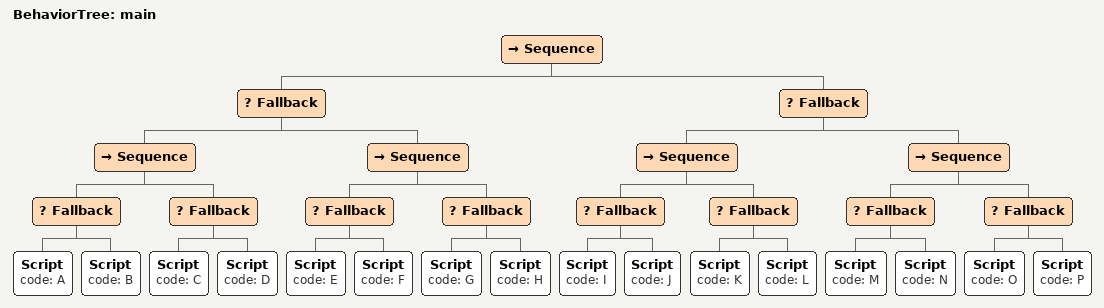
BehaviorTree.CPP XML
<?xml version="1.0" encoding="UTF-8"?>
<root BTCPP_format="4">
  <BehaviorTree ID="main">
    <Sequence>
      <Fallback>
        <Sequence>
          <Fallback>
            <Script code="A"/>
            <Script code="B"/>
          </Fallback>
          <Fallback>
            <Script code="C"/>
            <Script code="D"/>
          </Fallback>
        </Sequence>
        <Sequence>
          <Fallback>
            <Script code="E"/>
            <Script code="F"/>
          </Fallback>
          <Fallback>
            <Script code="G"/>
            <Script code="H"/>
          </Fallback>
        </Sequence>
      </Fallback>
      <Fallback>
        <Sequence>
          <Fallback>
            <Script code="I"/>
            <Script code="J"/>
          </Fallback>
          <Fallback>
            <Script code="K"/>
            <Script code="L"/>
          </Fallback>
        </Sequence>
        <Sequence>
          <Fallback>
            <Script code="M"/>
            <Script code="N"/>
          </Fallback>
          <Fallback>
            <Script code="O"/>
            <Script code="P"/>
          </Fallback>
        </Sequence>
      </Fallback>
    </Sequence>
  </BehaviorTree>

</root>
